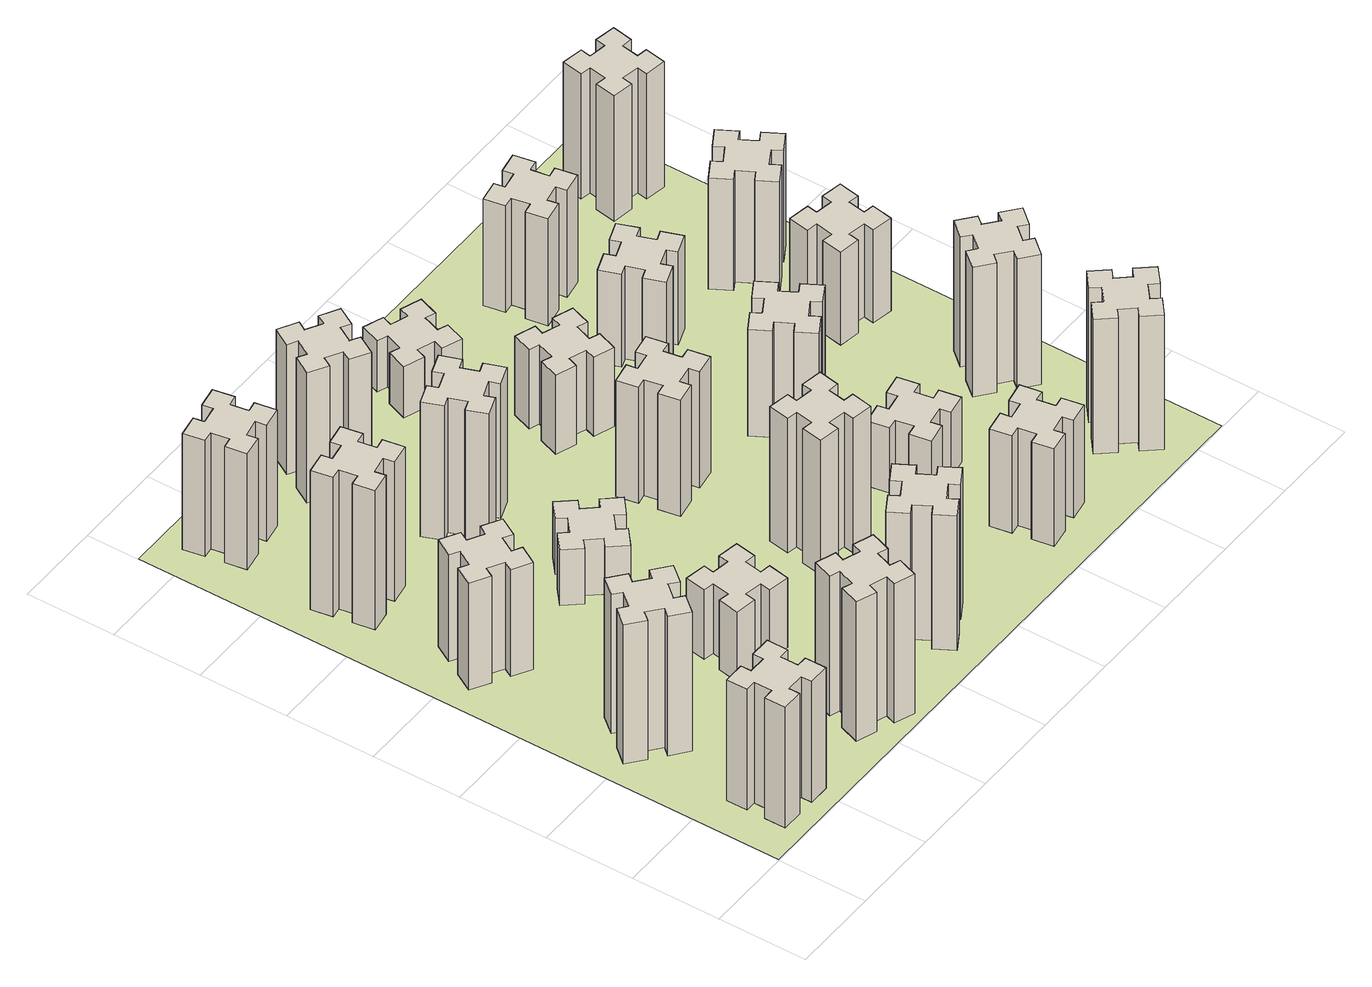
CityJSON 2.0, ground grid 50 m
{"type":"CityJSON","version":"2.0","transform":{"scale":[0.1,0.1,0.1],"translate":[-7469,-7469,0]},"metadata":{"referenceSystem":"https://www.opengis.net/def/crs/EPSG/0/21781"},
"CityObjects":{
"building1":{"type":"Building","attributes":{"class":"1000","function":"1000","usage":"1000","yearOfConstruction":2016,"roofType":"1000","measuredHeight":78,"storeysAboveGround":30,"storeysBelowGround":0},"geometry":[{"type":"Solid","lod":"1","boundaries":[[[[0,1,2,3,4,5,6,7,8,9,10,11,12,13,14,15,16,17,18,19]],[[17,16,20,21]],[[16,15,22,20]],[[15,14,23,22]],[[14,13,24,23]],[[13,12,25,24]],[[12,11,26,25]],[[11,10,27,26]],[[10,9,28,27]],[[9,8,29,28]],[[8,7,30,29]],[[7,6,31,30]],[[6,5,32,31]],[[5,4,33,32]],[[4,3,34,33]],[[3,2,35,34]],[[2,1,36,35]],[[1,0,37,36]],[[0,19,38,37]],[[19,18,39,38]],[[18,17,21,39]],[[24,25,26,27,28,29,30,31,32,33,34,35,36,37,38,39,21,20,22,23]]]]}]},
"building2":{"type":"Building","attributes":{"class":"1000","function":"1000","usage":"1000","yearOfConstruction":2016,"roofType":"1000","measuredHeight":90,"storeysAboveGround":30,"storeysBelowGround":0},"geometry":[{"type":"Solid","lod":"1","boundaries":[[[[40,41,42,43,44,45,46,47,48,49,50,51,52,53,54,55,56,57,58,59]],[[57,56,60,61]],[[56,55,62,60]],[[55,54,63,62]],[[54,53,64,63]],[[53,52,65,64]],[[52,51,66,65]],[[51,50,67,66]],[[50,49,68,67]],[[49,48,69,68]],[[48,47,70,69]],[[47,46,71,70]],[[46,45,72,71]],[[45,44,73,72]],[[44,43,74,73]],[[43,42,75,74]],[[42,41,76,75]],[[41,40,77,76]],[[40,59,78,77]],[[59,58,79,78]],[[58,57,61,79]],[[64,65,66,67,68,69,70,71,72,73,74,75,76,77,78,79,61,60,62,63]]]]}]},
"building3":{"type":"Building","attributes":{"class":"1000","function":"1000","usage":"1000","yearOfConstruction":2016,"roofType":"1000","measuredHeight":69,"storeysAboveGround":30,"storeysBelowGround":0},"geometry":[{"type":"Solid","lod":"1","boundaries":[[[[80,81,82,83,84,85,86,87,88,89,90,91,92,93,94,95,96,97,98,99]],[[97,96,100,101]],[[96,95,102,100]],[[95,94,103,102]],[[94,93,104,103]],[[93,92,105,104]],[[92,91,106,105]],[[91,90,107,106]],[[90,89,108,107]],[[89,88,109,108]],[[88,87,110,109]],[[87,86,111,110]],[[86,85,112,111]],[[85,84,113,112]],[[84,83,114,113]],[[83,82,115,114]],[[82,81,116,115]],[[81,80,117,116]],[[80,99,118,117]],[[99,98,119,118]],[[98,97,101,119]],[[104,105,106,107,108,109,110,111,112,113,114,115,116,117,118,119,101,100,102,103]]]]}]},
"building4":{"type":"Building","attributes":{"class":"1000","function":"1000","usage":"1000","yearOfConstruction":2016,"roofType":"1000","measuredHeight":90,"storeysAboveGround":30,"storeysBelowGround":0},"geometry":[{"type":"Solid","lod":"1","boundaries":[[[[120,121,122,123,124,125,126,127,128,129,130,131,132,133,134,135,136,137,138,139]],[[137,136,140,141]],[[136,135,142,140]],[[135,134,143,142]],[[134,133,144,143]],[[133,132,145,144]],[[132,131,146,145]],[[131,130,147,146]],[[130,129,148,147]],[[129,128,149,148]],[[128,127,150,149]],[[127,126,151,150]],[[126,125,152,151]],[[125,124,153,152]],[[124,123,154,153]],[[123,122,155,154]],[[122,121,156,155]],[[121,120,157,156]],[[120,139,158,157]],[[139,138,159,158]],[[138,137,141,159]],[[144,145,146,147,148,149,150,151,152,153,154,155,156,157,158,159,141,140,142,143]]]]}]},
"building5":{"type":"Building","attributes":{"class":"1000","function":"1000","usage":"1000","yearOfConstruction":2016,"roofType":"1000","measuredHeight":90,"storeysAboveGround":30,"storeysBelowGround":0},"geometry":[{"type":"Solid","lod":"1","boundaries":[[[[160,161,162,163,164,165,166,167,168,169,170,171,172,173,174,175,176,177,178,179]],[[177,176,180,181]],[[176,175,182,180]],[[175,174,183,182]],[[174,173,184,183]],[[173,172,185,184]],[[172,171,186,185]],[[171,170,187,186]],[[170,169,188,187]],[[169,168,189,188]],[[168,167,190,189]],[[167,166,191,190]],[[166,165,192,191]],[[165,164,193,192]],[[164,163,194,193]],[[163,162,195,194]],[[162,161,196,195]],[[161,160,197,196]],[[160,179,198,197]],[[179,178,199,198]],[[178,177,181,199]],[[184,185,186,187,188,189,190,191,192,193,194,195,196,197,198,199,181,180,182,183]]]]}]},
"building6":{"type":"Building","attributes":{"class":"1000","function":"1000","usage":"1000","yearOfConstruction":2016,"roofType":"1000","measuredHeight":75,"storeysAboveGround":30,"storeysBelowGround":0},"geometry":[{"type":"Solid","lod":"1","boundaries":[[[[200,201,202,203,204,205,206,207,208,209,210,211,212,213,214,215,216,217,218,219]],[[217,216,220,221]],[[216,215,222,220]],[[215,214,223,222]],[[214,213,224,223]],[[213,212,225,224]],[[212,211,226,225]],[[211,210,227,226]],[[210,209,228,227]],[[209,208,229,228]],[[208,207,230,229]],[[207,206,231,230]],[[206,205,232,231]],[[205,204,233,232]],[[204,203,234,233]],[[203,202,235,234]],[[202,201,236,235]],[[201,200,237,236]],[[200,219,238,237]],[[219,218,239,238]],[[218,217,221,239]],[[224,225,226,227,228,229,230,231,232,233,234,235,236,237,238,239,221,220,222,223]]]]}]},
"building7":{"type":"Building","attributes":{"class":"1000","function":"1000","usage":"1000","yearOfConstruction":2016,"roofType":"1000","measuredHeight":45,"storeysAboveGround":30,"storeysBelowGround":0},"geometry":[{"type":"Solid","lod":"1","boundaries":[[[[240,241,242,243,244,245,246,247,248,249,250,251,252,253,254,255,256,257,258,259]],[[257,256,260,261]],[[256,255,262,260]],[[255,254,263,262]],[[254,253,264,263]],[[253,252,265,264]],[[252,251,266,265]],[[251,250,267,266]],[[250,249,268,267]],[[249,248,269,268]],[[248,247,270,269]],[[247,246,271,270]],[[246,245,272,271]],[[245,244,273,272]],[[244,243,274,273]],[[243,242,275,274]],[[242,241,276,275]],[[241,240,277,276]],[[240,259,278,277]],[[259,258,279,278]],[[258,257,261,279]],[[264,265,266,267,268,269,270,271,272,273,274,275,276,277,278,279,261,260,262,263]]]]}]},
"building8":{"type":"Building","attributes":{"class":"1000","function":"1000","usage":"1000","yearOfConstruction":2016,"roofType":"1000","measuredHeight":36,"storeysAboveGround":30,"storeysBelowGround":0},"geometry":[{"type":"Solid","lod":"1","boundaries":[[[[280,281,282,283,284,285,286,287,288,289,290,291,292,293,294,295,296,297,298,299]],[[297,296,300,301]],[[296,295,302,300]],[[295,294,303,302]],[[294,293,304,303]],[[293,292,305,304]],[[292,291,306,305]],[[291,290,307,306]],[[290,289,308,307]],[[289,288,309,308]],[[288,287,310,309]],[[287,286,311,310]],[[286,285,312,311]],[[285,284,313,312]],[[284,283,314,313]],[[283,282,315,314]],[[282,281,316,315]],[[281,280,317,316]],[[280,299,318,317]],[[299,298,319,318]],[[298,297,301,319]],[[304,305,306,307,308,309,310,311,312,313,314,315,316,317,318,319,301,300,302,303]]]]}]},
"building9":{"type":"Building","attributes":{"class":"1000","function":"1000","usage":"1000","yearOfConstruction":2016,"roofType":"1000","measuredHeight":87,"storeysAboveGround":30,"storeysBelowGround":0},"geometry":[{"type":"Solid","lod":"1","boundaries":[[[[320,321,322,323,324,325,326,327,328,329,330,331,332,333,334,335,336,337,338,339]],[[337,336,340,341]],[[336,335,342,340]],[[335,334,343,342]],[[334,333,344,343]],[[333,332,345,344]],[[332,331,346,345]],[[331,330,347,346]],[[330,329,348,347]],[[329,328,349,348]],[[328,327,350,349]],[[327,326,351,350]],[[326,325,352,351]],[[325,324,353,352]],[[324,323,354,353]],[[323,322,355,354]],[[322,321,356,355]],[[321,320,357,356]],[[320,339,358,357]],[[339,338,359,358]],[[338,337,341,359]],[[344,345,346,347,348,349,350,351,352,353,354,355,356,357,358,359,341,340,342,343]]]]}]},
"building10":{"type":"Building","attributes":{"class":"1000","function":"1000","usage":"1000","yearOfConstruction":2016,"roofType":"1000","measuredHeight":87,"storeysAboveGround":30,"storeysBelowGround":0},"geometry":[{"type":"Solid","lod":"1","boundaries":[[[[360,361,362,363,364,365,366,367,368,369,370,371,372,373,374,375,376,377,378,379]],[[377,376,380,381]],[[376,375,382,380]],[[375,374,383,382]],[[374,373,384,383]],[[373,372,385,384]],[[372,371,386,385]],[[371,370,387,386]],[[370,369,388,387]],[[369,368,389,388]],[[368,367,390,389]],[[367,366,391,390]],[[366,365,392,391]],[[365,364,393,392]],[[364,363,394,393]],[[363,362,395,394]],[[362,361,396,395]],[[361,360,397,396]],[[360,379,398,397]],[[379,378,399,398]],[[378,377,381,399]],[[384,385,386,387,388,389,390,391,392,393,394,395,396,397,398,399,381,380,382,383]]]]}]},
"building11":{"type":"Building","attributes":{"class":"1000","function":"1000","usage":"1000","yearOfConstruction":2016,"roofType":"1000","measuredHeight":84,"storeysAboveGround":30,"storeysBelowGround":0},"geometry":[{"type":"Solid","lod":"1","boundaries":[[[[400,401,402,403,404,405,406,407,408,409,410,411,412,413,414,415,416,417,418,419]],[[417,416,420,421]],[[416,415,422,420]],[[415,414,423,422]],[[414,413,424,423]],[[413,412,425,424]],[[412,411,426,425]],[[411,410,427,426]],[[410,409,428,427]],[[409,408,429,428]],[[408,407,430,429]],[[407,406,431,430]],[[406,405,432,431]],[[405,404,433,432]],[[404,403,434,433]],[[403,402,435,434]],[[402,401,436,435]],[[401,400,437,436]],[[400,419,438,437]],[[419,418,439,438]],[[418,417,421,439]],[[424,425,426,427,428,429,430,431,432,433,434,435,436,437,438,439,421,420,422,423]]]]}]},
"building12":{"type":"Building","attributes":{"class":"1000","function":"1000","usage":"1000","yearOfConstruction":2016,"roofType":"1000","measuredHeight":87,"storeysAboveGround":30,"storeysBelowGround":0},"geometry":[{"type":"Solid","lod":"1","boundaries":[[[[440,441,442,443,444,445,446,447,448,449,450,451,452,453,454,455,456,457,458,459]],[[457,456,460,461]],[[456,455,462,460]],[[455,454,463,462]],[[454,453,464,463]],[[453,452,465,464]],[[452,451,466,465]],[[451,450,467,466]],[[450,449,468,467]],[[449,448,469,468]],[[448,447,470,469]],[[447,446,471,470]],[[446,445,472,471]],[[445,444,473,472]],[[444,443,474,473]],[[443,442,475,474]],[[442,441,476,475]],[[441,440,477,476]],[[440,459,478,477]],[[459,458,479,478]],[[458,457,461,479]],[[464,465,466,467,468,469,470,471,472,473,474,475,476,477,478,479,461,460,462,463]]]]}]},
"building13":{"type":"Building","attributes":{"class":"1000","function":"1000","usage":"1000","yearOfConstruction":2016,"roofType":"1000","measuredHeight":75,"storeysAboveGround":30,"storeysBelowGround":0},"geometry":[{"type":"Solid","lod":"1","boundaries":[[[[480,481,482,483,484,485,486,487,488,489,490,491,492,493,494,495,496,497,498,499]],[[497,496,500,501]],[[496,495,502,500]],[[495,494,503,502]],[[494,493,504,503]],[[493,492,505,504]],[[492,491,506,505]],[[491,490,507,506]],[[490,489,508,507]],[[489,488,509,508]],[[488,487,510,509]],[[487,486,511,510]],[[486,485,512,511]],[[485,484,513,512]],[[484,483,514,513]],[[483,482,515,514]],[[482,481,516,515]],[[481,480,517,516]],[[480,499,518,517]],[[499,498,519,518]],[[498,497,501,519]],[[504,505,506,507,508,509,510,511,512,513,514,515,516,517,518,519,501,500,502,503]]]]}]},
"building14":{"type":"Building","attributes":{"class":"1000","function":"1000","usage":"1000","yearOfConstruction":2016,"roofType":"1000","measuredHeight":51,"storeysAboveGround":30,"storeysBelowGround":0},"geometry":[{"type":"Solid","lod":"1","boundaries":[[[[520,521,522,523,524,525,526,527,528,529,530,531,532,533,534,535,536,537,538,539]],[[537,536,540,541]],[[536,535,542,540]],[[535,534,543,542]],[[534,533,544,543]],[[533,532,545,544]],[[532,531,546,545]],[[531,530,547,546]],[[530,529,548,547]],[[529,528,549,548]],[[528,527,550,549]],[[527,526,551,550]],[[526,525,552,551]],[[525,524,553,552]],[[524,523,554,553]],[[523,522,555,554]],[[522,521,556,555]],[[521,520,557,556]],[[520,539,558,557]],[[539,538,559,558]],[[538,537,541,559]],[[544,545,546,547,548,549,550,551,552,553,554,555,556,557,558,559,541,540,542,543]]]]}]},
"building15":{"type":"Building","attributes":{"class":"1000","function":"1000","usage":"1000","yearOfConstruction":2016,"roofType":"1000","measuredHeight":33,"storeysAboveGround":30,"storeysBelowGround":0},"geometry":[{"type":"Solid","lod":"1","boundaries":[[[[560,561,562,563,564,565,566,567,568,569,570,571,572,573,574,575,576,577,578,579]],[[577,576,580,581]],[[576,575,582,580]],[[575,574,583,582]],[[574,573,584,583]],[[573,572,585,584]],[[572,571,586,585]],[[571,570,587,586]],[[570,569,588,587]],[[569,568,589,588]],[[568,567,590,589]],[[567,566,591,590]],[[566,565,592,591]],[[565,564,593,592]],[[564,563,594,593]],[[563,562,595,594]],[[562,561,596,595]],[[561,560,597,596]],[[560,579,598,597]],[[579,578,599,598]],[[578,577,581,599]],[[584,585,586,587,588,589,590,591,592,593,594,595,596,597,598,599,581,580,582,583]]]]}]},
"building16":{"type":"Building","attributes":{"class":"1000","function":"1000","usage":"1000","yearOfConstruction":2016,"roofType":"1000","measuredHeight":63,"storeysAboveGround":30,"storeysBelowGround":0},"geometry":[{"type":"Solid","lod":"1","boundaries":[[[[600,601,602,603,604,605,606,607,608,609,610,611,612,613,614,615,616,617,618,619]],[[617,616,620,621]],[[616,615,622,620]],[[615,614,623,622]],[[614,613,624,623]],[[613,612,625,624]],[[612,611,626,625]],[[611,610,627,626]],[[610,609,628,627]],[[609,608,629,628]],[[608,607,630,629]],[[607,606,631,630]],[[606,605,632,631]],[[605,604,633,632]],[[604,603,634,633]],[[603,602,635,634]],[[602,601,636,635]],[[601,600,637,636]],[[600,619,638,637]],[[619,618,639,638]],[[618,617,621,639]],[[624,625,626,627,628,629,630,631,632,633,634,635,636,637,638,639,621,620,622,623]]]]}]},
"building17":{"type":"Building","attributes":{"class":"1000","function":"1000","usage":"1000","yearOfConstruction":2016,"roofType":"1000","measuredHeight":42,"storeysAboveGround":30,"storeysBelowGround":0},"geometry":[{"type":"Solid","lod":"1","boundaries":[[[[640,641,642,643,644,645,646,647,648,649,650,651,652,653,654,655,656,657,658,659]],[[657,656,660,661]],[[656,655,662,660]],[[655,654,663,662]],[[654,653,664,663]],[[653,652,665,664]],[[652,651,666,665]],[[651,650,667,666]],[[650,649,668,667]],[[649,648,669,668]],[[648,647,670,669]],[[647,646,671,670]],[[646,645,672,671]],[[645,644,673,672]],[[644,643,674,673]],[[643,642,675,674]],[[642,641,676,675]],[[641,640,677,676]],[[640,659,678,677]],[[659,658,679,678]],[[658,657,661,679]],[[664,665,666,667,668,669,670,671,672,673,674,675,676,677,678,679,661,660,662,663]]]]}]},
"building18":{"type":"Building","attributes":{"class":"1000","function":"1000","usage":"1000","yearOfConstruction":2016,"roofType":"1000","measuredHeight":69,"storeysAboveGround":30,"storeysBelowGround":0},"geometry":[{"type":"Solid","lod":"1","boundaries":[[[[680,681,682,683,684,685,686,687,688,689,690,691,692,693,694,695,696,697,698,699]],[[697,696,700,701]],[[696,695,702,700]],[[695,694,703,702]],[[694,693,704,703]],[[693,692,705,704]],[[692,691,706,705]],[[691,690,707,706]],[[690,689,708,707]],[[689,688,709,708]],[[688,687,710,709]],[[687,686,711,710]],[[686,685,712,711]],[[685,684,713,712]],[[684,683,714,713]],[[683,682,715,714]],[[682,681,716,715]],[[681,680,717,716]],[[680,699,718,717]],[[699,698,719,718]],[[698,697,701,719]],[[704,705,706,707,708,709,710,711,712,713,714,715,716,717,718,719,701,700,702,703]]]]}]},
"building19":{"type":"Building","attributes":{"class":"1000","function":"1000","usage":"1000","yearOfConstruction":2016,"roofType":"1000","measuredHeight":60,"storeysAboveGround":30,"storeysBelowGround":0},"geometry":[{"type":"Solid","lod":"1","boundaries":[[[[720,721,722,723,724,725,726,727,728,729,730,731,732,733,734,735,736,737,738,739]],[[737,736,740,741]],[[736,735,742,740]],[[735,734,743,742]],[[734,733,744,743]],[[733,732,745,744]],[[732,731,746,745]],[[731,730,747,746]],[[730,729,748,747]],[[729,728,749,748]],[[728,727,750,749]],[[727,726,751,750]],[[726,725,752,751]],[[725,724,753,752]],[[724,723,754,753]],[[723,722,755,754]],[[722,721,756,755]],[[721,720,757,756]],[[720,739,758,757]],[[739,738,759,758]],[[738,737,741,759]],[[744,745,746,747,748,749,750,751,752,753,754,755,756,757,758,759,741,740,742,743]]]]}]},
"building20":{"type":"Building","attributes":{"class":"1000","function":"1000","usage":"1000","yearOfConstruction":2016,"roofType":"1000","measuredHeight":87,"storeysAboveGround":30,"storeysBelowGround":0},"geometry":[{"type":"Solid","lod":"1","boundaries":[[[[760,761,762,763,764,765,766,767,768,769,770,771,772,773,774,775,776,777,778,779]],[[777,776,780,781]],[[776,775,782,780]],[[775,774,783,782]],[[774,773,784,783]],[[773,772,785,784]],[[772,771,786,785]],[[771,770,787,786]],[[770,769,788,787]],[[769,768,789,788]],[[768,767,790,789]],[[767,766,791,790]],[[766,765,792,791]],[[765,764,793,792]],[[764,763,794,793]],[[763,762,795,794]],[[762,761,796,795]],[[761,760,797,796]],[[760,779,798,797]],[[779,778,799,798]],[[778,777,781,799]],[[784,785,786,787,788,789,790,791,792,793,794,795,796,797,798,799,781,780,782,783]]]]}]},
"building21":{"type":"Building","attributes":{"class":"1000","function":"1000","usage":"1000","yearOfConstruction":2016,"roofType":"1000","measuredHeight":69,"storeysAboveGround":30,"storeysBelowGround":0},"geometry":[{"type":"Solid","lod":"1","boundaries":[[[[800,801,802,803,804,805,806,807,808,809,810,811,812,813,814,815,816,817,818,819]],[[817,816,820,821]],[[816,815,822,820]],[[815,814,823,822]],[[814,813,824,823]],[[813,812,825,824]],[[812,811,826,825]],[[811,810,827,826]],[[810,809,828,827]],[[809,808,829,828]],[[808,807,830,829]],[[807,806,831,830]],[[806,805,832,831]],[[805,804,833,832]],[[804,803,834,833]],[[803,802,835,834]],[[802,801,836,835]],[[801,800,837,836]],[[800,819,838,837]],[[819,818,839,838]],[[818,817,821,839]],[[824,825,826,827,828,829,830,831,832,833,834,835,836,837,838,839,821,820,822,823]]]]}]},
"building22":{"type":"Building","attributes":{"class":"1000","function":"1000","usage":"1000","yearOfConstruction":2016,"roofType":"1000","measuredHeight":84,"storeysAboveGround":30,"storeysBelowGround":0},"geometry":[{"type":"Solid","lod":"1","boundaries":[[[[840,841,842,843,844,845,846,847,848,849,850,851,852,853,854,855,856,857,858,859]],[[857,856,860,861]],[[856,855,862,860]],[[855,854,863,862]],[[854,853,864,863]],[[853,852,865,864]],[[852,851,866,865]],[[851,850,867,866]],[[850,849,868,867]],[[849,848,869,868]],[[848,847,870,869]],[[847,846,871,870]],[[846,845,872,871]],[[845,844,873,872]],[[844,843,874,873]],[[843,842,875,874]],[[842,841,876,875]],[[841,840,877,876]],[[840,859,878,877]],[[859,858,879,878]],[[858,857,861,879]],[[864,865,866,867,868,869,870,871,872,873,874,875,876,877,878,879,861,860,862,863]]]]}]},
"building23":{"type":"Building","attributes":{"class":"1000","function":"1000","usage":"1000","yearOfConstruction":2016,"roofType":"1000","measuredHeight":60,"storeysAboveGround":30,"storeysBelowGround":0},"geometry":[{"type":"Solid","lod":"1","boundaries":[[[[880,881,882,883,884,885,886,887,888,889,890,891,892,893,894,895,896,897,898,899]],[[897,896,900,901]],[[896,895,902,900]],[[895,894,903,902]],[[894,893,904,903]],[[893,892,905,904]],[[892,891,906,905]],[[891,890,907,906]],[[890,889,908,907]],[[889,888,909,908]],[[888,887,910,909]],[[887,886,911,910]],[[886,885,912,911]],[[885,884,913,912]],[[884,883,914,913]],[[883,882,915,914]],[[882,881,916,915]],[[881,880,917,916]],[[880,899,918,917]],[[899,898,919,918]],[[898,897,901,919]],[[904,905,906,907,908,909,910,911,912,913,914,915,916,917,918,919,901,900,902,903]]]]}]},
"building24":{"type":"Building","attributes":{"class":"1000","function":"1000","usage":"1000","yearOfConstruction":2016,"roofType":"1000","measuredHeight":72,"storeysAboveGround":30,"storeysBelowGround":0},"geometry":[{"type":"Solid","lod":"1","boundaries":[[[[920,921,922,923,924,925,926,927,928,929,930,931,932,933,934,935,936,937,938,939]],[[937,936,940,941]],[[936,935,942,940]],[[935,934,943,942]],[[934,933,944,943]],[[933,932,945,944]],[[932,931,946,945]],[[931,930,947,946]],[[930,929,948,947]],[[929,928,949,948]],[[928,927,950,949]],[[927,926,951,950]],[[926,925,952,951]],[[925,924,953,952]],[[924,923,954,953]],[[923,922,955,954]],[[922,921,956,955]],[[921,920,957,956]],[[920,939,958,957]],[[939,938,959,958]],[[938,937,941,959]],[[944,945,946,947,948,949,950,951,952,953,954,955,956,957,958,959,941,940,942,943]]]]}]},
"building25":{"type":"Building","attributes":{"class":"1000","function":"1000","usage":"1000","yearOfConstruction":2016,"roofType":"1000","measuredHeight":81,"storeysAboveGround":30,"storeysBelowGround":0},"geometry":[{"type":"Solid","lod":"1","boundaries":[[[[960,961,962,963,964,965,966,967,968,969,970,971,972,973,974,975,976,977,978,979]],[[977,976,980,981]],[[976,975,982,980]],[[975,974,983,982]],[[974,973,984,983]],[[973,972,985,984]],[[972,971,986,985]],[[971,970,987,986]],[[970,969,988,987]],[[969,968,989,988]],[[968,967,990,989]],[[967,966,991,990]],[[966,965,992,991]],[[965,964,993,992]],[[964,963,994,993]],[[963,962,995,994]],[[962,961,996,995]],[[961,960,997,996]],[[960,979,998,997]],[[979,978,999,998]],[[978,977,981,999]],[[984,985,986,987,988,989,990,991,992,993,994,995,996,997,998,999,981,980,982,983]]]]}]},
"landuse1":{"type":"LandUse","attributes":{"name":"plot1","function":"1010"},"geometry":[{"type":"MultiSurface","lod":"1","boundaries":[[[1000,1001,1002,1003]]]}]}
},
"vertices":[
[265,325,0],[265,225,0],[205,225,0],[205,105,0],[325,105,0],[325,165,0],[425,165,0],[425,105,0],[545,105,0],[545,225,0],[485,225,0],[485,325,0],[545,325,0],[545,445,0],[425,445,0],[425,385,0],[325,385,0],[325,445,0],[205,445,0],[205,325,0],[325,385,780],[325,445,780],[425,385,780],[425,445,780],[545,445,780],[545,325,780],[485,325,780],[485,225,780],[545,225,780],[545,105,780],[425,105,780],[425,165,780],[325,165,780],[325,105,780],[205,105,780],[205,225,780],[265,225,780],[265,325,780],[205,325,780],[205,445,780],
[484,1067,0],[408,1132,0],[446,1178,0],[354,1255,0],[277,1163,0],[323,1124,0],[259,1048,0],[213,1086,0],[136,994,0],[228,917,0],[266,963,0],[343,899,0],[304,853,0],[396,776,0],[473,868,0],[427,906,0],[492,983,0],[538,944,0],[615,1036,0],[523,1113,0],[492,983,900],[538,944,900],[427,906,900],[473,868,900],[396,776,900],[304,853,900],[343,899,900],[266,963,900],[228,917,900],[136,994,900],[213,1086,900],[259,1048,900],[323,1124,900],[277,1163,900],[354,1255,900],[446,1178,900],[408,1132,900],[484,1067,900],[523,1113,900],[615,1036,900],
[474,2026,0],[387,2076,0],[417,2128,0],[313,2188,0],[253,2084,0],[305,2054,0],[255,1967,0],[203,1997,0],[143,1893,0],[247,1833,0],[277,1885,0],[364,1835,0],[334,1783,0],[438,1723,0],[498,1827,0],[446,1857,0],[496,1944,0],[548,1914,0],[608,2018,0],[504,2078,0],[496,1944,690],[548,1914,690],[446,1857,690],[498,1827,690],[438,1723,690],[334,1783,690],[364,1835,690],[277,1885,690],[247,1833,690],[143,1893,690],[203,1997,690],[255,1967,690],[305,2054,690],[253,2084,690],[313,2188,690],[417,2128,690],[387,2076,690],[474,2026,690],[504,2078,690],[608,2018,690],
[405,2812,0],[307,2795,0],[297,2854,0],[178,2833,0],[199,2715,0],[258,2725,0],[276,2627,0],[217,2617,0],[237,2498,0],[356,2519,0],[345,2578,0],[444,2596,0],[454,2537,0],[572,2557,0],[551,2676,0],[492,2665,0],[475,2764,0],[534,2774,0],[513,2892,0],[395,2871,0],[475,2764,900],[534,2774,900],[492,2665,900],[551,2676,900],[572,2557,900],[454,2537,900],[444,2596,900],[345,2578,900],[356,2519,900],[237,2498,900],[217,2617,900],[276,2627,900],[258,2725,900],[199,2715,900],[178,2833,900],[297,2854,900],[307,2795,900],[405,2812,900],[395,2871,900],[513,2892,900],
[1029,360,0],[995,266,0],[939,287,0],[897,174,0],[1010,133,0],[1031,189,0],[1125,155,0],[1104,99,0],[1217,57,0],[1258,170,0],[1202,191,0],[1236,285,0],[1292,264,0],[1333,377,0],[1220,418,0],[1200,362,0],[1106,396,0],[1127,452,0],[1014,493,0],[973,380,0],[1106,396,900],[1127,452,900],[1200,362,900],[1220,418,900],[1333,377,900],[1292,264,900],[1236,285,900],[1202,191,900],[1258,170,900],[1217,57,900],[1104,99,900],[1125,155,900],[1031,189,900],[1010,133,900],[897,174,900],[939,287,900],[995,266,900],[1029,360,900],[973,380,900],[1014,493,900],
[492,3405,0],[475,3504,0],[534,3514,0],[513,3632,0],[395,3611,0],[405,3552,0],[307,3535,0],[297,3594,0],[178,3573,0],[199,3455,0],[258,3465,0],[276,3367,0],[217,3357,0],[237,3238,0],[356,3259,0],[345,3318,0],[444,3336,0],[454,3277,0],[572,3297,0],[551,3416,0],[444,3336,750],[454,3277,750],[345,3318,750],[356,3259,750],[237,3238,750],[217,3357,750],[276,3367,750],[258,3465,750],[199,3455,750],[178,3573,750],[297,3594,750],[307,3535,750],[405,3552,750],[395,3611,750],[513,3632,750],[534,3514,750],[475,3504,750],[492,3405,750],[551,3416,750],[572,3297,750],
[1047,916,0],[1145,898,0],[1135,839,0],[1253,818,0],[1274,937,0],[1215,947,0],[1232,1045,0],[1291,1035,0],[1312,1153,0],[1194,1174,0],[1184,1115,0],[1085,1132,0],[1096,1191,0],[977,1212,0],[957,1094,0],[1016,1084,0],[998,985,0],[939,996,0],[918,877,0],[1037,857,0],[998,985,450],[939,996,450],[1016,1084,450],[957,1094,450],[977,1212,450],[1096,1191,450],[1085,1132,450],[1184,1115,450],[1194,1174,450],[1312,1153,450],[1291,1035,450],[1232,1045,450],[1215,947,450],[1274,937,450],[1253,818,450],[1135,839,450],[1145,898,450],[1047,916,450],[1037,857,450],[918,877,450],
[1083,1972,0],[1006,1907,0],[968,1953,0],[876,1876,0],[953,1784,0],[999,1823,0],[1063,1746,0],[1017,1708,0],[1094,1616,0],[1186,1693,0],[1148,1739,0],[1224,1803,0],[1263,1757,0],[1355,1834,0],[1278,1926,0],[1232,1888,0],[1167,1964,0],[1213,2003,0],[1136,2095,0],[1044,2018,0],[1167,1964,360],[1213,2003,360],[1232,1888,360],[1278,1926,360],[1355,1834,360],[1263,1757,360],[1224,1803,360],[1148,1739,360],[1186,1693,360],[1094,1616,360],[1017,1708,360],[1063,1746,360],[999,1823,360],[953,1784,360],[876,1876,360],[968,1953,360],[1006,1907,360],[1083,1972,360],[1044,2018,360],[1136,2095,360],
[1744,496,0],[1657,446,0],[1627,498,0],[1523,438,0],[1583,334,0],[1635,364,0],[1685,277,0],[1633,247,0],[1693,143,0],[1797,203,0],[1767,255,0],[1854,305,0],[1884,253,0],[1988,313,0],[1928,417,0],[1876,387,0],[1826,474,0],[1878,504,0],[1818,608,0],[1714,548,0],[1826,474,870],[1878,504,870],[1876,387,870],[1928,417,870],[1988,313,870],[1884,253,870],[1854,305,870],[1767,255,870],[1797,203,870],[1693,143,870],[1633,247,870],[1685,277,870],[1635,364,870],[1583,334,870],[1523,438,870],[1627,498,870],[1657,446,870],[1744,496,870],[1714,548,870],[1818,608,870],
[1106,2475,0],[1200,2509,0],[1220,2453,0],[1333,2494,0],[1292,2607,0],[1236,2586,0],[1202,2680,0],[1258,2700,0],[1217,2813,0],[1104,2772,0],[1125,2716,0],[1031,2682,0],[1010,2738,0],[897,2697,0],[939,2584,0],[995,2605,0],[1029,2511,0],[973,2490,0],[1014,2377,0],[1127,2419,0],[1029,2511,870],[973,2490,870],[995,2605,870],[939,2584,870],[897,2697,870],[1010,2738,870],[1031,2682,870],[1125,2716,870],[1104,2772,870],[1217,2813,870],[1258,2700,870],[1202,2680,870],[1236,2586,870],[1292,2607,870],[1333,2494,870],[1220,2453,870],[1200,2509,870],[1106,2475,870],[1127,2419,870],[1014,2377,870],
[917,3265,0],[1004,3215,0],[974,3163,0],[1078,3103,0],[1138,3207,0],[1086,3237,0],[1136,3324,0],[1188,3294,0],[1248,3398,0],[1144,3458,0],[1114,3406,0],[1027,3456,0],[1057,3508,0],[953,3568,0],[893,3464,0],[945,3434,0],[895,3347,0],[843,3377,0],[783,3273,0],[887,3213,0],[895,3347,840],[843,3377,840],[945,3434,840],[893,3464,840],[953,3568,840],[1057,3508,840],[1027,3456,840],[1114,3406,840],[1144,3458,840],[1248,3398,840],[1188,3294,840],[1136,3324,840],[1086,3237,840],[1138,3207,840],[1078,3103,840],[974,3163,840],[1004,3215,840],[917,3265,840],[887,3213,840],[783,3273,840],
[2055,1047,0],[2072,1145,0],[2131,1135,0],[2152,1253,0],[2034,1274,0],[2024,1215,0],[1925,1232,0],[1936,1291,0],[1817,1312,0],[1797,1194,0],[1856,1184,0],[1838,1085,0],[1779,1096,0],[1758,977,0],[1877,957,0],[1887,1016,0],[1985,998,0],[1975,939,0],[2093,918,0],[2114,1037,0],[1985,998,870],[1975,939,870],[1887,1016,870],[1877,957,870],[1758,977,870],[1779,1096,870],[1838,1085,870],[1856,1184,870],[1797,1194,870],[1817,1312,870],[1936,1291,870],[1925,1232,870],[2024,1215,870],[2034,1274,870],[2152,1253,870],[2131,1135,870],[2072,1145,870],[2055,1047,870],[2114,1037,870],[2093,918,870],
[1972,1925,0],[1955,2024,0],[2014,2034,0],[1993,2152,0],[1875,2131,0],[1885,2072,0],[1787,2055,0],[1777,2114,0],[1658,2093,0],[1679,1975,0],[1738,1985,0],[1756,1887,0],[1697,1877,0],[1717,1758,0],[1836,1779,0],[1825,1838,0],[1924,1856,0],[1934,1797,0],[2052,1817,0],[2031,1936,0],[1924,1856,750],[1934,1797,750],[1825,1838,750],[1836,1779,750],[1717,1758,750],[1697,1877,750],[1756,1887,750],[1738,1985,750],[1679,1975,750],[1658,2093,750],[1777,2114,750],[1787,2055,750],[1885,2072,750],[1875,2131,750],[1993,2152,750],[2014,2034,750],[1955,2024,750],[1972,1925,750],[2031,1936,750],[2052,1817,750],
[2040,2682,0],[1946,2716,0],[1967,2772,0],[1854,2813,0],[1813,2700,0],[1869,2680,0],[1835,2586,0],[1779,2607,0],[1737,2494,0],[1850,2453,0],[1871,2509,0],[1965,2475,0],[1944,2419,0],[2057,2377,0],[2098,2490,0],[2042,2511,0],[2076,2605,0],[2132,2584,0],[2173,2697,0],[2060,2738,0],[2076,2605,510],[2132,2584,510],[2042,2511,510],[2098,2490,510],[2057,2377,510],[1944,2419,510],[1965,2475,510],[1871,2509,510],[1850,2453,510],[1737,2494,510],[1779,2607,510],[1835,2586,510],[1869,2680,510],[1813,2700,510],[1854,2813,510],[1967,2772,510],[1946,2716,510],[2040,2682,510],[2060,2738,510],[2173,2697,510],
[1671,3249,0],[1765,3215,0],[1744,3159,0],[1857,3117,0],[1898,3230,0],[1842,3251,0],[1876,3345,0],[1932,3324,0],[1973,3437,0],[1860,3478,0],[1840,3422,0],[1746,3456,0],[1767,3512,0],[1654,3553,0],[1613,3440,0],[1669,3420,0],[1635,3326,0],[1579,3347,0],[1537,3234,0],[1650,3193,0],[1635,3326,330],[1579,3347,330],[1669,3420,330],[1613,3440,330],[1654,3553,330],[1767,3512,330],[1746,3456,330],[1840,3422,330],[1860,3478,330],[1973,3437,330],[1932,3324,330],[1876,3345,330],[1842,3251,330],[1898,3230,330],[1857,3117,330],[1744,3159,330],[1765,3215,330],[1671,3249,330],[1650,3193,330],[1537,3234,330],
[2665,258,0],[2764,276,0],[2774,217,0],[2892,237,0],[2871,356,0],[2812,345,0],[2795,444,0],[2854,454,0],[2833,572,0],[2715,551,0],[2725,492,0],[2627,475,0],[2617,534,0],[2498,513,0],[2519,395,0],[2578,405,0],[2596,307,0],[2537,297,0],[2557,178,0],[2676,199,0],[2596,307,630],[2537,297,630],[2578,405,630],[2519,395,630],[2498,513,630],[2617,534,630],[2627,475,630],[2725,492,630],[2715,551,630],[2833,572,630],[2854,454,630],[2795,444,630],[2812,345,630],[2871,356,630],[2892,237,630],[2774,217,630],[2764,276,630],[2665,258,630],[2676,199,630],[2557,178,630],
[2625,1132,0],[2527,1115,0],[2517,1174,0],[2398,1153,0],[2419,1035,0],[2478,1045,0],[2496,947,0],[2437,937,0],[2457,818,0],[2576,839,0],[2565,898,0],[2664,916,0],[2674,857,0],[2792,877,0],[2771,996,0],[2712,985,0],[2695,1084,0],[2754,1094,0],[2733,1212,0],[2615,1191,0],[2695,1084,420],[2754,1094,420],[2712,985,420],[2771,996,420],[2792,877,420],[2674,857,420],[2664,916,420],[2565,898,420],[2576,839,420],[2457,818,420],[2437,937,420],[2496,947,420],[2478,1045,420],[2419,1035,420],[2398,1153,420],[2517,1174,420],[2527,1115,420],[2625,1132,420],[2615,1191,420],[2733,1212,420],
[2475,1744,0],[2525,1657,0],[2473,1627,0],[2533,1523,0],[2637,1583,0],[2607,1635,0],[2694,1685,0],[2724,1633,0],[2828,1693,0],[2768,1797,0],[2716,1767,0],[2666,1854,0],[2718,1884,0],[2658,1988,0],[2554,1928,0],[2584,1876,0],[2497,1826,0],[2467,1878,0],[2363,1818,0],[2423,1714,0],[2497,1826,690],[2467,1878,690],[2584,1876,690],[2554,1928,690],[2658,1988,690],[2718,1884,690],[2666,1854,690],[2716,1767,690],[2768,1797,690],[2828,1693,690],[2724,1633,690],[2694,1685,690],[2607,1635,690],[2637,1583,690],[2533,1523,690],[2473,1627,690],[2525,1657,690],[2475,1744,690],[2423,1714,690],[2363,1818,690],
[2586,2475,0],[2680,2509,0],[2700,2453,0],[2813,2494,0],[2772,2607,0],[2716,2586,0],[2682,2680,0],[2738,2700,0],[2697,2813,0],[2584,2772,0],[2605,2716,0],[2511,2682,0],[2490,2738,0],[2377,2697,0],[2419,2584,0],[2475,2605,0],[2509,2511,0],[2453,2490,0],[2494,2377,0],[2607,2419,0],[2509,2511,600],[2453,2490,600],[2475,2605,600],[2419,2584,600],[2377,2697,600],[2490,2738,600],[2511,2682,600],[2605,2716,600],[2584,2772,600],[2697,2813,600],[2738,2700,600],[2682,2680,600],[2716,2586,600],[2772,2607,600],[2813,2494,600],[2700,2453,600],[2680,2509,600],[2586,2475,600],[2607,2419,600],[2494,2377,600],
[3468,259,0],[3544,323,0],[3583,277,0],[3675,354,0],[3598,446,0],[3552,408,0],[3487,484,0],[3533,523,0],[3456,615,0],[3364,538,0],[3403,492,0],[3326,427,0],[3288,473,0],[3196,396,0],[3273,304,0],[3319,343,0],[3383,266,0],[3337,228,0],[3414,136,0],[3506,213,0],[3383,266,870],[3337,228,870],[3319,343,870],[3273,304,870],[3196,396,870],[3288,473,870],[3326,427,870],[3403,492,870],[3364,538,870],[3456,615,870],[3533,523,870],[3487,484,870],[3552,408,870],[3598,446,870],[3675,354,870],[3583,277,870],[3544,323,870],[3468,259,870],[3506,213,870],[3414,136,870],
[2565,3118,0],[2664,3136,0],[2674,3077,0],[2792,3097,0],[2771,3216,0],[2712,3205,0],[2695,3304,0],[2754,3314,0],[2733,3432,0],[2615,3411,0],[2625,3352,0],[2527,3335,0],[2517,3394,0],[2398,3373,0],[2419,3255,0],[2478,3265,0],[2496,3167,0],[2437,3157,0],[2457,3038,0],[2576,3059,0],[2496,3167,690],[2437,3157,690],[2478,3265,690],[2419,3255,690],[2398,3373,690],[2517,3394,690],[2527,3335,690],[2625,3352,690],[2615,3411,690],[2733,3432,690],[2754,3314,690],[2695,3304,690],[2712,3205,690],[2771,3216,690],[2792,3097,690],[2674,3077,690],[2664,3136,690],[2565,3118,690],[2576,3059,690],[2457,3038,690],
[3487,1006,0],[3552,1083,0],[3598,1044,0],[3675,1136,0],[3583,1213,0],[3544,1167,0],[3468,1232,0],[3506,1278,0],[3414,1355,0],[3337,1263,0],[3383,1224,0],[3319,1148,0],[3273,1186,0],[3196,1094,0],[3288,1017,0],[3326,1063,0],[3403,999,0],[3364,953,0],[3456,876,0],[3533,968,0],[3403,999,840],[3364,953,840],[3326,1063,840],[3288,1017,840],[3196,1094,840],[3273,1186,840],[3319,1148,840],[3383,1224,840],[3337,1263,840],[3414,1355,840],[3506,1278,840],[3468,1232,840],[3544,1167,840],[3583,1213,840],[3675,1136,840],[3598,1044,840],[3552,1083,840],[3487,1006,840],[3533,968,840],[3456,876,840],
[3267,1856,0],[3365,1838,0],[3355,1779,0],[3473,1758,0],[3494,1877,0],[3435,1887,0],[3452,1985,0],[3511,1975,0],[3532,2093,0],[3414,2114,0],[3404,2055,0],[3305,2072,0],[3316,2131,0],[3197,2152,0],[3177,2034,0],[3236,2024,0],[3218,1925,0],[3159,1936,0],[3138,1817,0],[3257,1797,0],[3218,1925,600],[3159,1936,600],[3236,2024,600],[3177,2034,600],[3197,2152,600],[3316,2131,600],[3305,2072,600],[3404,2055,600],[3414,2114,600],[3532,2093,600],[3511,1975,600],[3452,1985,600],[3435,1887,600],[3494,1877,600],[3473,1758,600],[3355,1779,600],[3365,1838,600],[3267,1856,600],[3257,1797,600],[3138,1817,600],
[3456,2507,0],[3406,2594,0],[3458,2624,0],[3398,2728,0],[3294,2668,0],[3324,2616,0],[3237,2566,0],[3207,2618,0],[3103,2558,0],[3163,2454,0],[3215,2484,0],[3265,2397,0],[3213,2367,0],[3273,2263,0],[3377,2323,0],[3347,2375,0],[3434,2425,0],[3464,2373,0],[3568,2433,0],[3508,2537,0],[3434,2425,720],[3464,2373,720],[3347,2375,720],[3377,2323,720],[3273,2263,720],[3213,2367,720],[3265,2397,720],[3215,2484,720],[3163,2454,720],[3103,2558,720],[3207,2618,720],[3237,2566,720],[3324,2616,720],[3294,2668,720],[3398,2728,720],[3458,2624,720],[3406,2594,720],[3456,2507,720],[3508,2537,720],[3568,2433,720],
[3535,3267,0],[3552,3365,0],[3611,3355,0],[3632,3473,0],[3514,3494,0],[3504,3435,0],[3405,3452,0],[3416,3511,0],[3297,3532,0],[3277,3414,0],[3336,3404,0],[3318,3305,0],[3259,3316,0],[3238,3197,0],[3357,3177,0],[3367,3236,0],[3465,3218,0],[3455,3159,0],[3573,3138,0],[3594,3257,0],[3465,3218,810],[3455,3159,810],[3367,3236,810],[3357,3177,810],[3238,3197,810],[3259,3316,810],[3318,3305,810],[3336,3404,810],[3277,3414,810],[3297,3532,810],[3416,3511,810],[3405,3452,810],[3504,3435,810],[3514,3494,810],[3632,3473,810],[3611,3355,810],[3552,3365,810],[3535,3267,810],[3594,3257,810],[3573,3138,810],
[5,3705,0],[3705,3705,0],[3705,5,0],[5,5,0]
]}
